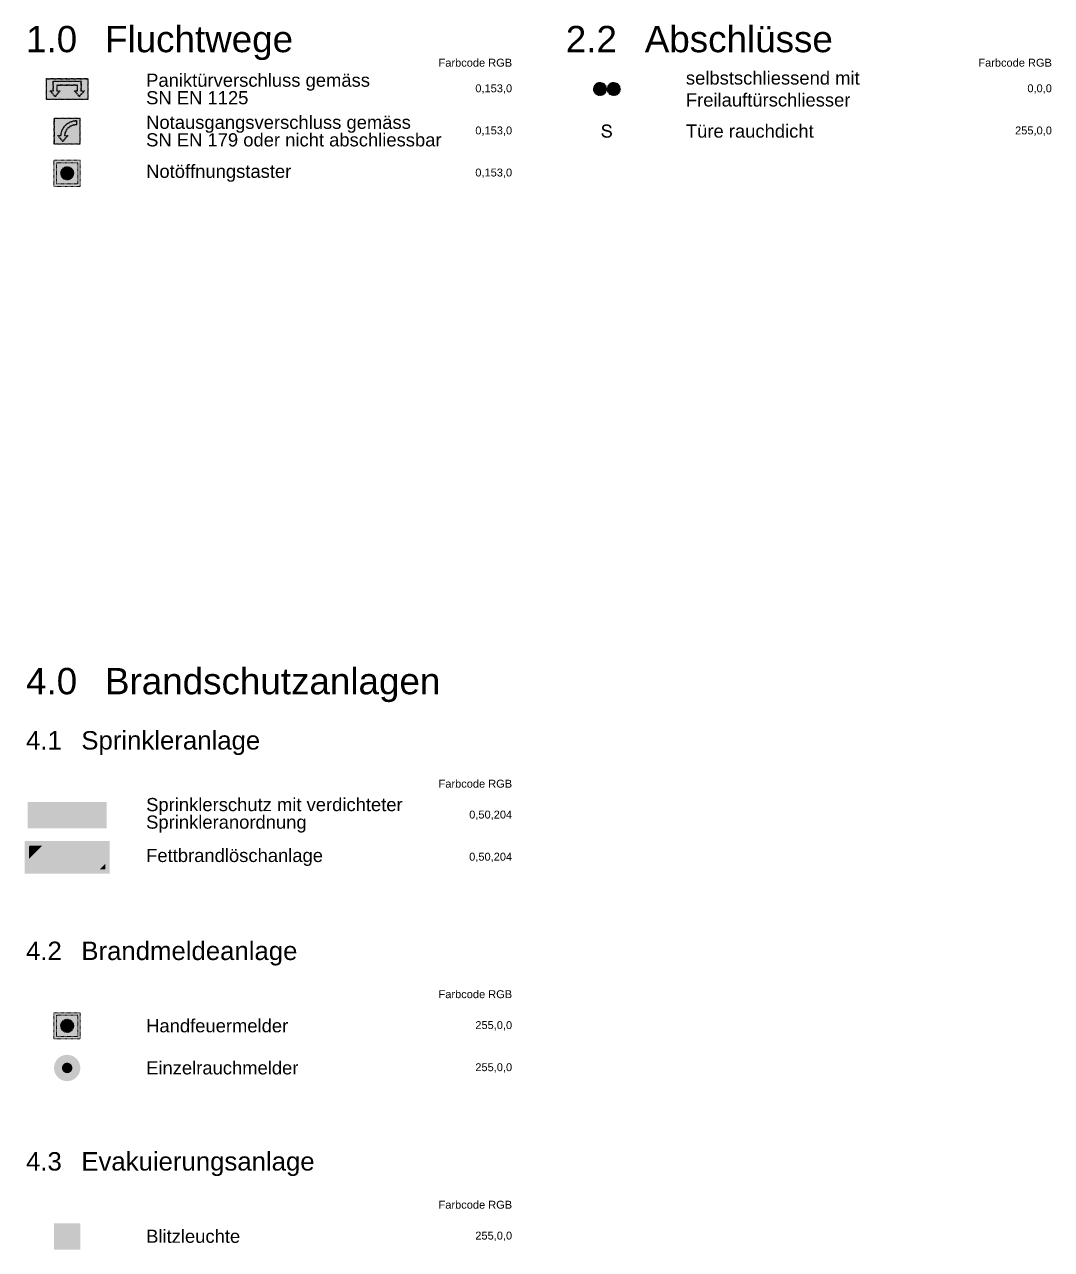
# Paper-space layout 'Layout1' of a CAD drawing. Header units: metres. Extents: x 6 to 406, y 9 to 566.
# Drawn here: x 5.9 to 200.9, y 32 to 264.8 of the extents above; entities that cross this region are included whole.
import ezdxf

# ---------------------------------------------------------------- set-up
doc = ezdxf.new("R2010")
doc.units = ezdxf.units.M
doc.linetypes.add('AL_0_Ausgezogen', pattern=[1, 1, 0])
doc.layers.get('0').update_dxf_attribs({"linetype": 'AL_0_Ausgezogen', "lineweight": 18})
doc.layers.add('BS_Symbole', color=7, linetype='AL_0_Ausgezogen', lineweight=18)
doc.styles.add('ARIAL', font='arial.ttf')

# ---------------------------------------------------------------- blocks, each defined once
blk = doc.blocks.new('Tuere mit Anti-Panikschloss EN 179')
at = {"lineweight": 5}
h = blk.add_hatch(color=7, dxfattribs=at)
h.dxf.hatch_style = 1
h.paths.add_polyline_path([(250, 250), (-250, 250), (-250, -250), (250, -250)])
h.paths.add_polyline_path([(241, -241), (-241, -241), (-241, 241), (241, 241)], flags=16)
h.paths.add_polyline_path([(185, 119, 0.402879), (-43, -81), (17, -81), (-84, -200), (-185, -81), (-124, -81, -0.40593), (185, 200)], flags=0)
h.paths.add_polyline_path([(176, 128, 0.403336), (-53, -90), (-2, -90), (-84, -186), (-166, -90), (-116, -90, -0.405688), (176, 191)], flags=0)
at = {"lineweight": 5, "true_color": 0xffffff}
h = blk.add_hatch(color=7, dxfattribs=at)
h.dxf.hatch_style = 1
h.paths.add_polyline_path([(-241, 241), (-241, -241), (241, -241), (241, 241)])
h.paths.add_polyline_path([(185, 200), (185, 119, 0.402879), (-43, -81), (17, -81), (-84, -200), (-185, -81), (-124, -81, -0.40593)], flags=16)
h.paths.add_polyline_path([(176, 191), (176, 128, 0.403336), (-53, -90), (-2, -90), (-84, -186), (-166, -90), (-116, -90, -0.405688)], flags=0)
at = {"lineweight": 5}
h = blk.add_hatch(color=7, dxfattribs=at)
h.dxf.hatch_style = 1
h.paths.add_polyline_path([(185, 119), (185, 200, 0.40593), (-124, -81), (-185, -81), (-84, -200), (17, -81), (-43, -81, -0.402879)])
h.paths.add_polyline_path([(-53, -90), (-2, -90), (-84, -186), (-166, -90), (-116, -90, -0.405688), (176, 191), (176, 128, 0.403336)], flags=16)
at = {"lineweight": 5, "true_color": 0x009900}
h = blk.add_hatch(color=94, dxfattribs=at)
h.dxf.hatch_style = 1
h.paths.add_polyline_path([(176, 128), (176, 191, 0.405688), (-116, -90), (-166, -90), (-84, -186), (-2, -90), (-53, -90, -0.403336)])
at = {"color": 7, "lineweight": 5}
for points in [[(-250, -250), (250, -250), (250, 250), (-250, 250)], [(-241, -241), (241, -241), (241, 241), (-241, 241)]]:
    blk.add_lwpolyline(points, close=True, dxfattribs=at)
for points in [[(185, 119), (185, 200, 0.40593), (-124, -81), (-185, -81), (-84, -200), (17, -81), (-43, -81, -0.402879)], [(176, 128), (176, 191, 0.405688), (-116, -90), (-166, -90), (-84, -186), (-2, -90), (-53, -90, -0.403336)]]:
    blk.add_lwpolyline(points, format="xyb", close=True, dxfattribs=at)
blk = doc.blocks.new('Tuere mit Panikstange EN 1125')
at = {"lineweight": 5}
h = blk.add_hatch(color=7, dxfattribs=at)
h.dxf.hatch_style = 1
h.paths.add_polyline_path([(-400, 200), (-400, -200), (400, -200), (400, 200)])
h.paths.add_polyline_path([(-391, 191), (-391, -191), (391, -191), (391, 191)], flags=16)
at = {"lineweight": 5, "true_color": 0xffffff}
h = blk.add_hatch(color=7, dxfattribs=at)
h.dxf.hatch_style = 1
h.paths.add_polyline_path([(-391, -191), (391, -191), (391, 191), (-391, 191)])
h.paths.add_polyline_path([(-271, 150), (271, 150), (271, -31), (331, -31), (230, -150), (130, -31), (190, -31), (190, 69), (-190, 69), (-190, -31), (-130, -31), (-230, -150), (-331, -31), (-271, -31)], flags=16)
h.paths.add_polyline_path([(-262, 141), (262, 141), (262, -40), (312, -40), (230, -136), (149, -40), (199, -40), (199, 78), (-199, 78), (-199, -40), (-149, -40), (-230, -136), (-312, -40), (-262, -40)], flags=0)
at = {"lineweight": 5}
h = blk.add_hatch(color=7, dxfattribs=at)
h.dxf.hatch_style = 1
h.paths.add_polyline_path([(-271, 150), (-271, -31), (-331, -31), (-230, -150), (-130, -31), (-190, -31), (-190, 69), (190, 69), (190, -31), (130, -31), (230, -150), (331, -31), (271, -31), (271, 150)])
h.paths.add_polyline_path([(262, 141), (262, -40), (312, -40), (230, -136), (149, -40), (199, -40), (199, 78), (-199, 78), (-199, -40), (-149, -40), (-230, -136), (-312, -40), (-262, -40), (-262, 141)], flags=16)
at = {"lineweight": 5, "true_color": 0x009900}
h = blk.add_hatch(color=94, dxfattribs=at)
h.dxf.hatch_style = 1
h.paths.add_polyline_path([(-262, 141), (-262, -40), (-312, -40), (-230, -136), (-149, -40), (-199, -40), (-199, 78), (199, 78), (199, -40), (149, -40), (230, -136), (312, -40), (262, -40), (262, 141)])
at = {"color": 7, "lineweight": 5}
for points in [[(-400, -200), (400, -200), (400, 200), (-400, 200)], [(-391, -191), (391, -191), (391, 191), (-391, 191)], [(-190, 69), (190, 69), (190, -31), (130, -31), (230, -150), (331, -31), (271, -31), (271, 150), (-271, 150), (-271, -31), (-331, -31), (-230, -150), (-130, -31), (-190, -31)], [(-199, 78), (199, 78), (199, -40), (149, -40), (230, -136), (312, -40), (262, -40), (262, 141), (-262, 141), (-262, -40), (-312, -40), (-230, -136), (-149, -40), (-199, -40)]]:
    blk.add_lwpolyline(points, close=True, dxfattribs=at)
blk = doc.blocks.new('Notoeffnungstaster')
at = {"lineweight": 5, "true_color": 0x009900}
h = blk.add_hatch(color=94, dxfattribs=at)
h.dxf.hatch_style = 1
h.paths.add_polyline_path([(250, 250), (-250, 250), (-250, -250), (250, -250)])
h.paths.add_polyline_path([(200, -200), (-200, -200), (-200, 200), (200, 200)], flags=16)
at = {"lineweight": 5, "true_color": 0xffffff}
h = blk.add_hatch(color=7, dxfattribs=at)
h.dxf.hatch_style = 1
h.paths.add_polyline_path([(-200, 200), (-200, -200), (200, -200), (200, 200)])
h.paths.add_polyline_path([(125, 0, -1), (-125, 0, -1)], flags=16)
at = {"lineweight": 5, "true_color": 0x009900}
blk.add_hatch(color=94, dxfattribs=at).paths.add_polyline_path([(-125, 0, 1), (125, 0, 1)])
at = {"color": 94, "lineweight": 5, "true_color": 0x009900}
for points in [[(-250, -250), (250, -250), (250, 250), (-250, 250)], [(-200, -200), (200, -200), (200, 200), (-200, 200)]]:
    blk.add_lwpolyline(points, close=True, dxfattribs=at)
blk.add_circle((0, 0), 125, dxfattribs=at)
blk = doc.blocks.new('Selbstschliessend mit Freilauftuerschliesser')
at = {"lineweight": 5}
h = blk.add_hatch(color=7, dxfattribs=at)
h.dxf.hatch_style = 1
edge = h.paths.add_edge_path()
edge.add_arc((-130, 0), 125, 0, 360)
h = blk.add_hatch(color=7, dxfattribs=at)
h.dxf.hatch_style = 1
edge = h.paths.add_edge_path()
edge.add_arc((130, 0), 125, 0, 360)
at = {"color": 7, "lineweight": 5}
for centre in [(-130, 0), (130, 0)]:
    blk.add_circle(centre, 125, dxfattribs=at)
blk = doc.blocks.new('Tuere rauchdicht')
at = {"lineweight": 5, "true_color": 0xff0000}
h = blk.add_hatch(color=1, dxfattribs=at)
h.dxf.hatch_style = 1
h.paths.add_polyline_path([(-88, 37, 0.144546), (-65, 12, 0.06582), (-34, -1, 0.015883), (-5, -9, -0.01258), (25, -16, -0.087085), (51, -28, -0.229711), (64, -53, -0.333193), (34, -93, -0.198513), (-43, -87, -0.159736), (-64, -66, -0.084744), (-72, -40), (-103, -42, 0.103704), (-95, -77, 0.191786), (-54, -117, 0.159279), (41, -122, 0.328168), (96, -52, 0.244923), (72, -3, 0.105869), (23, 19, -0.007087), (-24, 30, -0.041459), (-44, 37, -0.178588), (-59, 53, -0.268946), (-55, 84, -0.169342), (-31, 99, -0.111849), (21, 99, -0.336472), (56, 54), (88, 57, 0.3584), (28, 127, 0.083874), (-18, 131, 0.120547), (-62, 117, 0.38831)])
blk = doc.blocks.new('Einzelrauchmelder')
at = {"lineweight": 5}
h = blk.add_hatch(color=10, dxfattribs=at)
h.dxf.hatch_style = 1
h.paths.add_polyline_path([(-250, 0, 1), (250, 0, 1)])
h.paths.add_polyline_path([(200, 0, -1), (-200, 0, -1)], flags=16)
at = {"lineweight": 5, "true_color": 0xffffff}
h = blk.add_hatch(color=7, dxfattribs=at)
h.dxf.hatch_style = 1
h.paths.add_polyline_path([(-200, 0, 1), (200, 0, 1)])
at = {"lineweight": 5}
h = blk.add_hatch(color=10, dxfattribs=at)
h.dxf.hatch_style = 1
h.paths.add_polyline_path([(-150, 0, 1), (150, 0, 1)])
h.paths.add_polyline_path([(100, 0, -1), (-100, 0, -1)], flags=16)
at = {"lineweight": 5, "true_color": 0xffffff}
h = blk.add_hatch(color=7, dxfattribs=at)
h.dxf.hatch_style = 1
h.paths.add_polyline_path([(-100, 0, 1), (100, 0, 1)])
blk = doc.blocks.new('Handfeuermelder')
at = {"lineweight": 5}
h = blk.add_hatch(color=10, dxfattribs=at)
h.dxf.hatch_style = 1
h.paths.add_polyline_path([(250, 250), (-250, 250), (-250, -250), (250, -250)])
h.paths.add_polyline_path([(200, -200), (-200, -200), (-200, 200), (200, 200)], flags=16)
at = {"lineweight": 5, "true_color": 0xffffff}
h = blk.add_hatch(color=7, dxfattribs=at)
h.dxf.hatch_style = 1
h.paths.add_polyline_path([(-200, 200), (-200, -200), (200, -200), (200, 200)])
h.paths.add_polyline_path([(125, 0, -1), (-125, 0, -1)], flags=16)
at = {"lineweight": 5}
blk.add_hatch(color=10, dxfattribs=at).paths.add_polyline_path([(-125, 0, 1), (125, 0, 1)])
at = {"color": 10, "lineweight": 5}
for points in [[(-250, -250), (250, -250), (250, 250), (-250, 250)], [(-200, -200), (200, -200), (200, 200), (-200, 200)]]:
    blk.add_lwpolyline(points, close=True, dxfattribs=at)
blk.add_circle((0, 0), 125, dxfattribs=at)
blk = doc.blocks.new('Fettbrandloeschanlage')
at = {"true_color": 0x0032cc}
h = blk.add_hatch(color=162, dxfattribs=at)
h.dxf.hatch_style = 1
h.paths.add_polyline_path([(-139, -225), (311, 225), (544, 225), (94, -225)], flags=16)
h.paths.add_polyline_path([(-649, -225), (-199, 225), (35, 225), (-415, -225)], flags=16)
h.paths.add_polyline_path([(-220, 225), (-670, -225), (-725, -225), (-725, -47), (-453, 225)], flags=16)
h.paths.add_polyline_path([(289, 225), (-161, -225), (-394, -225), (56, 225)], flags=16)
h.paths.add_polyline_path([(-675, 245), (-745, 245), (-745, 25), (-790, 25), (-790, 290), (-675, 290)], flags=16)
h.paths.add_polyline_path([(-745, -245), (-537, -245), (-537, -290), (-790, -290), (-790, -245)], flags=16)
h.paths.add_polyline_path([(-237, -245), (63, -245), (63, -290), (-237, -290)], flags=16)
h.paths.add_polyline_path([(363, -245), (663, -245), (663, -290), (363, -290)], flags=16)
h.paths.add_polyline_path([(745, -90), (745, 210), (790, 210), (790, -90)], flags=16)
h.paths.add_polyline_path([(525, 245), (225, 245), (225, 290), (525, 290)], flags=16)
h.paths.add_polyline_path([(-75, 245), (-375, 245), (-375, 290), (-75, 290)], flags=16)
h.paths.add_polyline_path([(810, -310), (-810, -310), (-810, 310), (810, 310)])
h.paths.add_polyline_path([(603, -225), (370, -225), (725, 130), (725, -103)], flags=0)
h.paths.add_polyline_path([(725, 152), (725, 225), (565, 225), (115, -225), (348, -225)], flags=16)
at = {"true_color": 0xffffff}
h = blk.add_hatch(color=7, dxfattribs=at)
h.dxf.hatch_style = 1
h.paths.add_polyline_path([(-790, 25), (-745, 25), (-745, 245), (-675, 245), (-675, 290), (-790, 290)])
h.paths.add_polyline_path([(-220, 225), (-453, 225), (-725, -47), (-725, -225), (-670, -225)])
h.paths.add_polyline_path([(35, 225), (-199, 225), (-649, -225), (-415, -225)])
h.paths.add_polyline_path([(-745, -245), (-790, -245), (-790, -290), (-537, -290), (-537, -245)])
h.paths.add_polyline_path([(-237, -245), (-237, -290), (63, -290), (63, -245)])
h.paths.add_polyline_path([(363, -245), (363, -290), (663, -290), (663, -245)])
h.paths.add_polyline_path([(745, -90), (790, -90), (790, 210), (745, 210)])
h.paths.add_polyline_path([(225, 290), (225, 245), (525, 245), (525, 290)])
h.paths.add_polyline_path([(-375, 290), (-375, 245), (-75, 245), (-75, 290)])
h.paths.add_polyline_path([(56, 225), (-394, -225), (-161, -225), (289, 225)])
h.paths.add_polyline_path([(544, 225), (311, 225), (-139, -225), (94, -225)])
h.paths.add_polyline_path([(115, -225), (348, -225), (725, 152), (725, 225), (565, 225)])
h.paths.add_polyline_path([(370, -225), (603, -225), (725, -103), (725, 130)], flags=16)
h = blk.add_hatch(color=7, dxfattribs=at)
h.dxf.hatch_style = 1
h.paths.add_polyline_path([(-708, 225), (-474, 225), (-725, -26), (-725, 208)])
h = blk.add_hatch(color=7, dxfattribs=at)
h.dxf.hatch_style = 1
h.paths.add_polyline_path([(624, -225), (725, -124), (725, -225)])
blk = doc.blocks.new('Verdichteter Sprinklerschutz')
at = {"true_color": 0x0032cc}
h = blk.add_hatch(color=162, dxfattribs=at)
h.dxf.hatch_style = 1
h.paths.add_polyline_path([(750, -250), (-750, -250), (-750, 250), (750, 250)])
h.paths.add_polyline_path([(-117, -202), (-94, -225), (94, -225), (117, -202), (0, -86)], flags=16)
h.paths.add_polyline_path([(-244, -75), (-127, -192), (-10, -75), (-127, 42)], flags=16)
h.paths.add_polyline_path([(-371, 52), (-255, -64), (-138, 52), (-255, 169)], flags=16)
h.paths.add_polyline_path([(-499, 180), (-382, 63), (-265, 180), (-311, 225), (-453, 225)], flags=16)
h.paths.add_polyline_path([(-544, 225), (-509, 190), (-474, 225)], flags=16)
h.paths.add_polyline_path([(139, -225), (127, -213), (115, -225)], flags=16)
h.paths.add_polyline_path([(392, -202), (415, -225), (603, -225), (626, -202), (509, -86)], flags=16)
h.paths.add_polyline_path([(265, -75), (382, -192), (499, -75), (382, 42)], flags=16)
h.paths.add_polyline_path([(138, 52), (255, -64), (371, 52), (255, 169)], flags=16)
h.paths.add_polyline_path([(11, 180), (127, 63), (244, 179), (199, 225), (56, 225)], flags=16)
h.paths.add_polyline_path([(-35, 225), (0, 190), (35, 225)], flags=16)
h.paths.add_polyline_path([(649, -225), (636, -213), (624, -225)], flags=16)
h.paths.add_polyline_path([(647, 52), (725, -26), (725, 130)], flags=16)
h.paths.add_polyline_path([(520, 180), (636, 63), (725, 152), (725, 225), (565, 225)], flags=16)
h.paths.add_polyline_path([(474, 225), (509, 190), (544, 225)], flags=16)
h.paths.add_polyline_path([(499, 180), (453, 225), (311, 225), (265, 180), (382, 63)], flags=16)
h.paths.add_polyline_path([(626, 52), (509, 169), (392, 52), (509, -64)], flags=16)
h.paths.add_polyline_path([(725, -47), (636, 42), (520, -75), (636, -192), (725, -103)], flags=16)
h.paths.add_polyline_path([(647, -202), (670, -225), (725, -225), (725, -124)], flags=16)
h.paths.add_polyline_path([(220, 225), (255, 190), (289, 225)], flags=16)
h.paths.add_polyline_path([(-11, 180), (-56, 225), (-199, 225), (-244, 180), (-127, 63)], flags=16)
h.paths.add_polyline_path([(117, 52), (0, 169), (-117, 52), (0, -64)], flags=16)
h.paths.add_polyline_path([(244, -75), (127, 42), (11, -75), (127, -192)], flags=16)
h.paths.add_polyline_path([(371, -202), (255, -86), (138, -202), (161, -225), (348, -225)], flags=16)
h.paths.add_polyline_path([(394, -225), (382, -213), (370, -225)], flags=16)
h.paths.add_polyline_path([(-289, 225), (-255, 190), (-220, 225)], flags=16)
h.paths.add_polyline_path([(-626, -202), (-603, -225), (-415, -225), (-392, -202), (-509, -86)], flags=16)
h.paths.add_polyline_path([(-725, -103), (-636, -192), (-520, -75), (-636, 42), (-725, -47)], flags=16)
h.paths.add_polyline_path([(-647, 52), (-725, 130), (-725, -26)], flags=16)
h.paths.add_polyline_path([(-370, -225), (-382, -213), (-394, -225)], flags=16)
h.paths.add_polyline_path([(-647, -202), (-725, -124), (-725, -225), (-670, -225)], flags=16)
h.paths.add_polyline_path([(-624, -225), (-636, -213), (-649, -225)], flags=16)
h.paths.add_polyline_path([(-636, 63), (-725, 152), (-725, 208), (-708, 225), (-565, 225), (-520, 180)], flags=16)
h.paths.add_polyline_path([(-509, -64), (-626, 52), (-509, 169), (-392, 52)], flags=16)
h.paths.add_polyline_path([(-382, -192), (-499, -75), (-382, 42), (-265, -75)], flags=16)
h.paths.add_polyline_path([(-348, -225), (-371, -202), (-255, -86), (-138, -202), (-161, -225)], flags=16)
h.paths.add_polyline_path([(-127, -213), (-115, -225), (-139, -225)], flags=16)
at = {"true_color": 0xffffff}
h = blk.add_hatch(color=7, dxfattribs=at)
h.paths.add_polyline_path([(-117, -202), (-94, -225), (94, -225), (117, -202), (0, -86)])
h.paths.add_polyline_path([(-244, -75), (-127, -192), (-10, -75), (-127, 42)])
h.paths.add_polyline_path([(-371, 52), (-255, -64), (-138, 52), (-255, 169)])
h.paths.add_polyline_path([(-499, 180), (-382, 63), (-265, 180), (-311, 225), (-453, 225)])
h.paths.add_polyline_path([(-544, 225), (-509, 190), (-474, 225)])
h.paths.add_polyline_path([(139, -225), (127, -213), (115, -225)])
h.paths.add_polyline_path([(392, -202), (415, -225), (603, -225), (626, -202), (509, -86)])
h.paths.add_polyline_path([(265, -75), (382, -192), (499, -75), (382, 42)])
h.paths.add_polyline_path([(138, 52), (255, -64), (371, 52), (255, 169)])
h.paths.add_polyline_path([(11, 180), (127, 63), (244, 179), (199, 225), (56, 225)])
h.paths.add_polyline_path([(-35, 225), (0, 190), (35, 225)])
h.paths.add_polyline_path([(649, -225), (636, -213), (624, -225)])
h.paths.add_polyline_path([(647, 52), (725, -26), (725, 130)])
h.paths.add_polyline_path([(520, 180), (636, 63), (725, 152), (725, 225), (565, 225)])
h.paths.add_polyline_path([(474, 225), (509, 190), (544, 225)])
h.paths.add_polyline_path([(499, 180), (453, 225), (311, 225), (265, 180), (382, 63)])
h.paths.add_polyline_path([(626, 52), (509, 169), (392, 52), (509, -64)])
h.paths.add_polyline_path([(725, -47), (636, 42), (520, -75), (636, -192), (725, -103)])
h.paths.add_polyline_path([(647, -202), (670, -225), (725, -225), (725, -124)])
h.paths.add_polyline_path([(220, 225), (255, 190), (289, 225)])
h.paths.add_polyline_path([(-11, 180), (-56, 225), (-199, 225), (-244, 180), (-127, 63)])
h.paths.add_polyline_path([(117, 52), (0, 169), (-117, 52), (0, -64)])
h.paths.add_polyline_path([(244, -75), (127, 42), (11, -75), (127, -192)])
h.paths.add_polyline_path([(371, -202), (255, -86), (138, -202), (161, -225), (348, -225)])
h.paths.add_polyline_path([(394, -225), (382, -213), (370, -225)])
h.paths.add_polyline_path([(-289, 225), (-255, 190), (-220, 225)])
h.paths.add_polyline_path([(-626, -202), (-603, -225), (-415, -225), (-392, -202), (-509, -86)])
h.paths.add_polyline_path([(-725, -103), (-636, -192), (-520, -75), (-636, 42), (-725, -47)])
h.paths.add_polyline_path([(-647, 52), (-725, 130), (-725, -26)])
h.paths.add_polyline_path([(-370, -225), (-382, -213), (-394, -225)])
h.paths.add_polyline_path([(-647, -202), (-725, -124), (-725, -225), (-670, -225)])
h.paths.add_polyline_path([(-624, -225), (-636, -213), (-649, -225)])
h.paths.add_polyline_path([(-636, 63), (-725, 152), (-725, 208), (-708, 225), (-565, 225), (-520, 180)])
h.paths.add_polyline_path([(-509, -64), (-626, 52), (-509, 169), (-392, 52)])
h.paths.add_polyline_path([(-382, -192), (-499, -75), (-382, 42), (-265, -75)])
h.paths.add_polyline_path([(-348, -225), (-371, -202), (-255, -86), (-138, -202), (-161, -225)])
h.paths.add_polyline_path([(-127, -213), (-115, -225), (-139, -225)])
blk = doc.blocks.new('Blitzleuchte Evakuierungsanlage')
at = {"lineweight": 5, "true_color": 0x008a1e}
h = blk.add_hatch(color=106, dxfattribs=at)
h.paths.add_polyline_path([(250, -250), (250, 250), (-250, 250), (-250, -250)])
h.paths.add_polyline_path([(-225, -225), (-225, 225), (225, 225), (225, -225)], flags=16)
h.paths.add_polyline_path([(-102, -167), (-102, -17, -1), (98, -17), (98, -167)], flags=0)
h.paths.add_polyline_path([(-82, -147), (-82, -17), (78, -17), (78, -147)], flags=0)
h.paths.add_polyline_path([(111, 37), (101, 54), (166, 92), (176, 75)], flags=0)
h.paths.add_polyline_path([(-115, 37), (-180, 75), (-170, 92), (-105, 54)], flags=0)
h.paths.add_polyline_path([(69, 87), (52, 97), (89, 161), (107, 151)], flags=0)
h.paths.add_polyline_path([(-73, 87), (-111, 151), (-93, 161), (-56, 97)], flags=0)
h.paths.add_polyline_path([(8, 108), (-12, 108), (-12, 183), (8, 183)], flags=0)
at = {"lineweight": 5, "true_color": 0xffffff}
h = blk.add_hatch(color=7, dxfattribs=at)
h.paths.add_polyline_path([(-225, -225), (225, -225), (225, 225), (-225, 225)])
h.paths.add_polyline_path([(-102, -17, -1), (98, -17), (98, -167), (-102, -167)], flags=16)
h.paths.add_polyline_path([(-82, -17), (78, -17), (78, -147), (-82, -147)], flags=0)
h.paths.add_polyline_path([(-115, 37), (-180, 75), (-170, 92), (-105, 54)], flags=16)
h.paths.add_polyline_path([(-73, 87), (-111, 151), (-93, 161), (-56, 97)], flags=16)
h.paths.add_polyline_path([(-12, 108), (-12, 183), (8, 183), (8, 108)], flags=16)
h.paths.add_polyline_path([(52, 97), (89, 161), (107, 151), (69, 87)], flags=16)
h.paths.add_polyline_path([(101, 54), (166, 92), (176, 75), (111, 37)], flags=16)

psp = doc.layouts.get("Layout1")

# ---------------------------------------------------------------- block references
at = {"layer": 'BS_Symbole', "xscale": 0.01, "yscale": 0.01, "zscale": 0.01}
for name, p in [('Tuere mit Panikstange EN 1125', (13.95, 252.49)), ('Selbstschliessend mit Freilauftuerschliesser', (116.45, 252.49)), ('Tuere mit Anti-Panikschloss EN 179', (13.95, 244.49)), ('Tuere rauchdicht', (116.45, 244.49)), ('Notoeffnungstaster', (13.95, 236.49)), ('Verdichteter Sprinklerschutz', (13.95, 114.49)), ('Fettbrandloeschanlage', (13.95, 106.49)), ('Handfeuermelder', (13.95, 74.49)), ('Einzelrauchmelder', (13.95, 66.49)), ('Blitzleuchte Evakuierungsanlage', (13.95, 34.49))]:
    psp.add_blockref(name, p, dxfattribs=at)

# ---------------------------------------------------------------- texts
at = {"layer": 'BS_Symbole', "style": 'ARIAL'}
for s, width, insert, char_height, attachment_point in [('\\pxt3;1.0^IFluchtwege', 154.9529, (6.14, 264.49), 5, 1), ('\\pxt3;2.2^IAbschlüsse', 154.9529, (108.64, 264.49), 5, 1), ('\\pxt3;Farbcode RGB', 19.9248, (98.45, 257.49), 1.5, 6), ('\\pxt3;Farbcode RGB', 19.9248, (200.95, 257.49), 1.5, 6), ('\\pxt3;selbstschliessend mit Freilauftürschliesser', 50.0119, (131.45, 252.49), 2.5, 4), ('\\pxt3;0,153,0', 11.6735, (98.45, 252.49), 1.5, 6), ('\\pxt3;0,0,0', 11.6735, (200.95, 252.49), 1.5, 6), ('\\pxt3;0,153,0', 11.6735, (98.45, 244.49), 1.5, 6), ('\\pxt3;Türe rauchdicht', 50.0119, (131.45, 244.49), 2.5, 4), ('\\pxt3;255,0,0', 11.6735, (200.95, 244.49), 1.5, 6), ('\\pxt3;Notöffnungstaster', 50.0119, (28.95, 236.49), 2.5, 4), ('\\pxt3;0,153,0', 11.6735, (98.45, 236.49), 1.5, 6), ('\\pxt3;4.0^IBrandschutzanlagen', 154.9529, (6.14, 142.49), 5, 1), ('\\pxt3;4.1^ISprinkleranlage', 154.9529, (6.14, 130.49), 3.5, 1), ('\\pxt3;Farbcode RGB', 19.9248, (98.45, 120.49), 1.5, 6), ('\\pxt3;0,50,204 ', 11.6735, (98.45, 114.49), 1.5, 6), ('\\pxt3;Fettbrandlöschanlage', 50.0119, (28.95, 106.49), 2.5, 4), ('\\pxt3;0,50,204', 11.6735, (98.45, 106.49), 1.5, 6), ('\\pxt3;4.2^IBrandmeldeanlage', 154.9529, (6.14, 90.49), 3.5, 1), ('\\pxt3;Farbcode RGB', 19.9248, (98.45, 80.49), 1.5, 6), ('\\pxt3;Handfeuermelder', 55.1964, (28.95, 74.49), 2.5, 4), ('\\pxt3;255,0,0', 11.6735, (98.45, 74.49), 1.5, 6), ('\\pxt3;Einzelrauchmelder', 50.0119, (28.95, 66.49), 2.5, 4), ('\\pxt3;255,0,0 ', 11.6735, (98.45, 66.49), 1.5, 6), ('\\pxt3;4.3^IEvakuierungsanlage', 154.9529, (6.14, 50.49), 3.5, 1), ('\\pxt3;Farbcode RGB', 19.9248, (98.45, 40.49), 1.5, 6), ('\\pxt3;Blitzleuchte', 55.1964, (28.95, 34.49), 2.5, 4), ('\\pxt3;255,0,0', 11.6735, (98.45, 34.49), 1.5, 6)]:
    psp.add_mtext_dynamic_manual_height_columns(s, width=width, gutter_width=12.5, heights=[0], dxfattribs=dict(at, insert=insert, char_height=char_height, attachment_point=attachment_point))
at = {"layer": 'BS_Symbole', "char_height": 2.5, "attachment_point": 4, "line_spacing_factor": 0.8, "style": 'ARIAL'}
for s, width, insert in [('\\pxt3;Paniktürverschluss gemäss SN EN 1125', 47.0319, (28.95, 252.49)), ('\\pxt3;Notausgangsverschluss gemäss\\PSN EN 179 oder nicht abschliessbar', 57.2165, (28.95, 244.49)), ('\\pxt3;Sprinklerschutz mit verdichteter Sprinkleranordnung', 50.0119, (28.95, 114.49))]:
    psp.add_mtext_dynamic_manual_height_columns(s, width=width, gutter_width=12.5, heights=[0], dxfattribs=dict(at, insert=insert))

doc.saveas('drawing.dxf')
